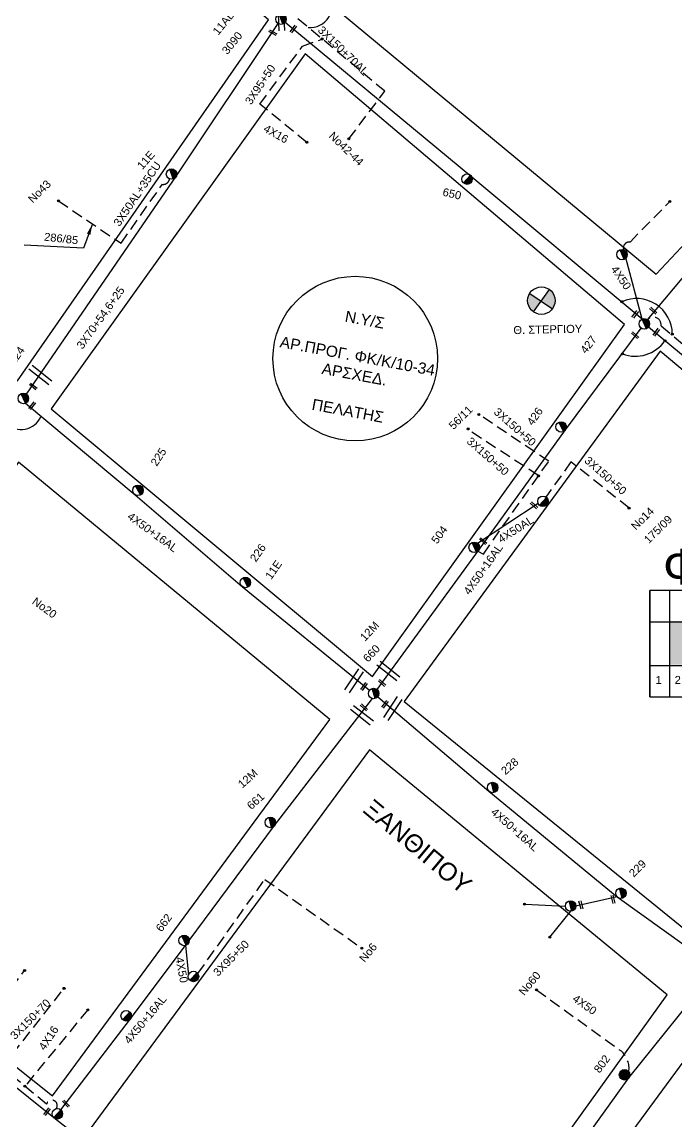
# Model space of a CAD drawing. Header units: millimetres. Extents: x 745 to 5694, y 762 to 3401.
# Drawn here: x 2032.6 to 2179.9, y 1447.8 to 1695.2 of the extents above; entities that cross this region are included whole.
import ezdxf
from ezdxf.enums import TextEntityAlignment as Align

# ---------------------------------------------------------------- set-up
doc = ezdxf.new("R2010")
doc.units = ezdxf.units.MM
doc.linetypes.add('DASHED', pattern=[19.05, 12.7, -6.35])
for name, color, linetype in [('Άγνωστα', 7, 'Continuous'), ('Ασφαλειοκιβώτια Χ.Τ 9 αναχωρήσεων', 7, 'Continuous'), ('Γυμνά εναέρια ΧΤ και ΦΟΠ (3Φ)   4x50+16AL', 7, 'Continuous'), ('Εναέρια παροχή ΧΤ 4x16', 7, 'SYN_LINE'), ('Επιγραφές - Σχήματα', 7, 'Continuous'), ('Καλώδια ΧΤ   3x150+70AL', 7, 'DASHED'), ('Μηχανική τομή', 7, 'Continuous'), ('Στύλος Ξύλινος', 7, 'Continuous'), ('Στύλος Ξύλινος @ 1', 7, 'Continuous'), ('Στύλος ΦΜ', 7, 'Continuous'), ('Στύλος ΦΜ @ 1', 7, 'Continuous'), ('Συνδέσεις', 7, 'Continuous'), ('Συνεστραμμένα ΧΤ   3x70+54.6+25 AL', 7, 'SYN_LINE'), ('Τομή', 7, 'Continuous'), ('Υπόβαθρο ΔΕΗ', 7, 'Continuous')]:
    doc.layers.add(name, color=color, linetype=linetype)
doc.styles.add('arial', font='arial.ttf')
doc.styles.get("Standard").update_dxf_attribs({"font": 'arial.ttf'})
doc.linetypes.add('SYN_LINE', pattern='A,0.5,-0.0001,["/\\/\\/\\/",Standard,S=0.1,R=0,X=0,Y=-0.05],-0.25', length=0.7501)
doc.dimstyles.new('ISO-25', dxfattribs={"dimtxt": 2.5, "dimasz": 2.5, "dimexe": 1.25, "dimexo": 0.625, "dimtad": 1, "dimtxsty": 'Standard', "dimcen": 2.5, "dimadec": 0, "dimazin": 0, "dimtfac": 1, "dimtmove": 0, "dimatfit": 3, "dimfxl": 1, "dimarcsym": 0})

# ---------------------------------------------------------------- blocks, each defined once
blk = doc.blocks.new('ΥΠΑΡΧΩΝ ΤΣΙΜΕΝΤΕΝΙΟΣ ΣΤΥΛΟΣ')
at = {"layer": 'Στύλος ΦΜ'}
blk.add_hatch(color=256, dxfattribs=at).paths.add_polyline_path([(-1.29, -2.28, 0.574793), (2.62, 0, 0.268822), (1.3, 2.27)])
blk.add_line((-1.29, -2.28), (1.3, 2.27), dxfattribs=at)
blk.add_circle((0, 0), 2.62, dxfattribs=at)
at = {"layer": 'Στύλος ΦΜ', "flags": 4}
for tag, p in [('ΑΡΙΘΜΟΣ', (-4.68, 8.05)), ('ΤΥΠΟΣ', (-4.91, 3.03))]:
    blk.add_attdef(tag, p, '', height=4, dxfattribs=at)
blk = doc.blocks.new('ΥΠΑΡΧΩΝ ΞΥΛΙΝΟΣ ΣΤΥΛΟΣ')
at = {"layer": 'Στύλος Ξύλινος'}
h = blk.add_hatch(color=7, dxfattribs=at)
h.paths.add_polyline_path([(-2.62, 0, 0.270008), (-1.29, -2.28), (1.3, 2.27, 0.576266)])
h.paths.add_polyline_path([(-1.29, -2.28, 0.574793), (2.62, 0, 0.268822), (1.3, 2.27)])
at = {"layer": 'Στύλος Ξύλινος', "color": 7}
blk.add_line((-1.29, -2.28), (1.3, 2.27), dxfattribs=at)
blk.add_circle((0, 0), 2.62, dxfattribs=at)
at = {"layer": 'Στύλος Ξύλινος', "flags": 4}
for tag, p in [('ΑΡΙΘΜΟΣ', (-4.91, 8.6)), ('ΤΥΠΟΣ', (-4.85, 3.39))]:
    blk.add_attdef(tag, p, '', height=4, dxfattribs=at)
blk = doc.blocks.new('ΜΗΧΑΝΙΚΗ ΤΟΜΗ')
at = {"layer": 'Μηχανική τομή', "ltscale": 40}
for p, q in [((-1.89, 0.78), (1.89, 0.78)), ((1.89, 0), (-1.89, 0))]:
    blk.add_line(p, q, dxfattribs=at)
blk = doc.blocks.new('ΑΣΦΑΛΕΙΟΚΙΒΩΤΙΟ ΥΠΟΣΤΑΘΜΟΥ 9 ΑΝΑΧΩΡΗΣΕΩΝ')
at = {"layer": 'Ασφαλειοκιβώτια Χ.Τ 9 αναχωρήσεων', "ltscale": 40}
for p, q in [((-23.8, 40.36), (24.02, 40.36)), ((-9.72, 40.36), (-9.72, -40.64)), ((9.94, 40.36), (9.94, -40.64)), ((-23.8, 31.36), (24.02, 31.36)), ((-23.8, 22.36), (24.02, 22.36)), ((-23.8, 13.36), (24.02, 13.36)), ((-23.8, 4.36), (24.02, 4.36)), ((-23.8, -4.64), (24.02, -4.64)), ((-23.8, -13.64), (24.02, -13.64)), ((-23.8, -22.64), (24.02, -22.64)), ((-23.8, -31.64), (24.02, -31.64))]:
    blk.add_line(p, q, dxfattribs=at)
at = {"layer": 'Ασφαλειοκιβώτια Χ.Τ 9 αναχωρήσεων'}
blk.add_lwpolyline([(-23.8, -40.64), (24.02, -40.64), (24.02, 40.36), (-23.8, 40.36)], close=True, dxfattribs=at)
for s, p in [('1', (-17.96, 37.74)), ('2', (-17.96, 29.17)), ('3', (-17.96, 20.09)), ('4', (-17.96, 11.07)), ('5', (-17.96, 2.06)), ('6', (-17.96, -7.08)), ('7', (-17.96, -15.32)), ('8', (-17.96, -25)), ('9', (-17.96, -33.7))]:
    blk.add_text(s, height=3.6, rotation=270, dxfattribs=at).set_placement(p)
at = {"layer": 'Ασφαλειοκιβώτια Χ.Τ 9 αναχωρήσεων', "ltscale": 40}
for tag, height, p in [('ΟΝΟΜΑ', 5, (-0.16, 44.31)), ('ΚΕΙΜΕΝΟ 1', 2, (17.06, 35.59)), ('ΚΕΙΜΕΝΟ 2', 2, (17.06, 26.88)), ('ΚΕΙΜΕΝΟ 3', 2, (17.06, 17.69)), ('ΚΕΙΜΕΝΟ 4', 2, (17.06, 8.71)), ('ΚΕΙΜΕΝΟ 5', 2, (17.06, -0.13)), ('ΚΕΙΜΕΝΟ 6', 2, (17.06, -9.05)), ('ΚΕΙΜΕΝΟ 7', 2, (17.06, -18.13)), ('ΚΕΙΜΕΝΟ 8', 2, (17.06, -26.85)), ('ΚΕΙΜΕΝΟ 9', 2, (17.06, -35.99)), ('ΣΧ', 2, (-0.1, -42.64))]:
    blk.add_attdef(tag, text='', height=height, dxfattribs=at).set_placement(p, align=Align.MIDDLE_CENTER)
blk = doc.blocks.new('_ΣΥΝΔΕΣΗ')
at = {"layer": 'Συνδέσεις', "linetype": 'SYN_LINE', "ltscale": 40}
blk.add_hatch(color=256, dxfattribs=at).paths.add_polyline_path([(0.5, -0.01, 1), (-0.5, -0.01, 1)])
at = {"layer": 'Συνδέσεις'}
blk.add_circle((0, -0.01), 0.5, dxfattribs=at)
blk = doc.blocks.new('ΤΟΜΗ')
at = {"layer": 'Τομή', "ltscale": 40}
for p, q in [((-5.68, 0), (5.68, 0)), ((5.68, -2.33), (-5.68, -2.33))]:
    blk.add_line(p, q, dxfattribs=at)

msp = doc.modelspace()

# ---------------------------------------------------------------- hatches: boundary and pattern name
at = {"layer": 'Άγνωστα', "ltscale": 0.2}
msp.add_hatch(color=27, dxfattribs=at).paths.add_polyline_path([(2178.33, 1560.47), (2178.2, 1550.65), (2182.7, 1550.58), (2182.83, 1560.41)])
at = {"layer": 'Επιγραφές - Σχήματα'}
h = msp.add_hatch(color=1, dxfattribs=at)
h.paths.add_polyline_path([(2151.21, 1635), (2149.35, 1632.4), (2151.88, 1630.69, 0.158648), (2152.47, 1632.51, 0.239646)])
h.paths.add_polyline_path([(2149.35, 1632.4), (2146.77, 1634.14, 0.140748), (2146.3, 1632.51, 0.245453), (2147.63, 1629.98)])

# ---------------------------------------------------------------- linework, layer by layer
at = {"layer": 'Άγνωστα', "color": 62}
msp.add_lwpolyline([(2172.09, 1628.38), (2133.79, 1660.26), (2091.77, 1695.09)], dxfattribs=at)
at = {"layer": 'Άγνωστα', "color": 62, "linetype": 'DASHED', "ltscale": 0.2}
for points in [[(2086.12, 1676.69), (2095.67, 1689.73), (2100.08, 1691.35)], [(2106.12, 1668.91), (2114.18, 1679.6)]]:
    msp.add_lwpolyline(points, dxfattribs=at)
at = {"layer": 'Άγνωστα', "color": 173, "linetype": 'DASHED', "ltscale": 0.2}
msp.add_lwpolyline([(2054.88, 1645.42), (2064.17, 1658.67, 0.424471), (2065.77, 1659.9, -6.10348)], format="xyb", dxfattribs=at)
msp.add_lwpolyline([(2040.84, 1654.96), (2054.88, 1645.42)], dxfattribs=at)
at = {"layer": 'Άγνωστα', "color": 27, "linetype": 'DASHED', "ltscale": 0.2}
msp.add_lwpolyline([(2167.87, 1643.99, -0.531275), (2169.34, 1645.69), (2178.27, 1654.82)], format="xyb", dxfattribs=at)
at = {"layer": 'Άγνωστα', "color": 27}
msp.add_lwpolyline([(2172.09, 1628.38), (2168.35, 1642.14)], dxfattribs=at)
at = {"layer": 'Άγνωστα', "color": 1, "linetype": 'Continuous', "ltscale": 0.2}
msp.add_lwpolyline([(2237.59, 1574.12), (2222.33, 1586.02), (2204.45, 1600.94), (2173.47, 1626.57)], dxfattribs=at)
at = {"layer": 'Άγνωστα', "color": 62, "linetype": 'DASHED', "ltscale": 0.2}
msp.add_lwpolyline([(2176.31, 1626.82), (2236.82, 1576.32, -1.058883), (2243, 1570.69)], format="xyb", dxfattribs=at)
at = {"layer": 'Άγνωστα', "color": 1, "linetype": 'DASHED', "ltscale": 0.2}
for points in [[(2135.11, 1576.18), (2136.35, 1575.53), (2151.06, 1596.38), (2135.46, 1606.84)], [(2148.69, 1593.2), (2132.92, 1603.48)], [(2169.07, 1585.89), (2156.03, 1596.26), (2150.43, 1588.34)]]:
    msp.add_lwpolyline(points, dxfattribs=at)
at = {"layer": 'Άγνωστα', "color": 1, "linetype": 'SYN_LINE', "ltscale": 15}
msp.add_lwpolyline([(2135, 1577.98), (2148.64, 1586.99)], dxfattribs=at)
at = {"layer": 'Άγνωστα', "color": 85, "linetype": 'SYN_LINE', "ltscale": 20}
msp.add_lwpolyline([(1961.67, 1511.67), (1987.54, 1490.39), (2004.8, 1476.81), (2039.77, 1448.77), (2072.22, 1423.29), (2116.53, 1385.82)], dxfattribs=at)
at = {"layer": 'Άγνωστα', "color": 85, "linetype": 'DASHED', "ltscale": 0.2}
for points in [[(2072.15, 1481.16), (2087.21, 1502.35)], [(2087.21, 1502.35), (2109.02, 1486.87)], [(2028.15, 1460.06), (2042.06, 1477.84)]]:
    msp.add_lwpolyline(points, dxfattribs=at)
at = {"layer": 'Άγνωστα', "color": 133, "linetype": 'SYN_LINE', "ltscale": 10}
for points in [[(2145.77, 1496.81), (2154.78, 1496.31)], [(2166.45, 1498.41), (2156.76, 1496.23)], [(2155.95, 1495.24), (2151.25, 1489.35)]]:
    msp.add_lwpolyline(points, dxfattribs=at)
at = {"layer": 'Άγνωστα', "color": 85}
msp.add_lwpolyline([(2069.4, 1487.5), (2070.02, 1480.79)], dxfattribs=at)
at = {"layer": 'Άγνωστα', "color": 133, "linetype": 'DASHED', "ltscale": 0.2}
msp.add_lwpolyline([(2148.31, 1477.5), (2167.31, 1463.78, -0.251193), (2169.06, 1459.08, 2.749115)], format="xyb", dxfattribs=at)
at = {"layer": 'Άγνωστα', "color": 85, "linetype": 'DASHED', "ltscale": 0.2}
msp.add_lwpolyline([(2040.26, 1450.72, 1.243947), (2038.15, 1451.81), (2021.19, 1465.79)], format="xyb", dxfattribs=at)
at = {"layer": 'Άγνωστα', "color": 62, "linetype": 'DASHED', "ltscale": 0.2}
msp.add_arc((2174.57, 1627.06), 1.75, 352.0456, 138.4788, dxfattribs=at)
at = {"layer": 'Γυμνά εναέρια ΧΤ και ΦΟΠ (3Φ)   4x50+16AL', "color": 27}
for points in [[(2173.26, 1628.23), (2199.32, 1659.34)], [(2033.43, 1609.45), (2058.05, 1588.86), (2082.18, 1568.16), (2110.76, 1544.91)]]:
    msp.add_lwpolyline(points, dxfattribs=at)
at = {"layer": 'Γυμνά εναέρια ΧΤ και ΦΟΠ (3Φ)   4x50+16AL', "color": 1}
msp.add_lwpolyline([(2112.45, 1545.05), (2135.25, 1576.35), (2154.79, 1603.42), (2171.84, 1626.35)], dxfattribs=at)
at = {"layer": 'Γυμνά εναέρια ΧΤ και ΦΟΠ (3Φ)   4x50+16AL', "color": 85}
msp.add_lwpolyline([(2041.37, 1450.5), (2056.99, 1470.97), (2070.23, 1488.6), (2089.41, 1514.44), (2111.41, 1543.02)], dxfattribs=at)
at = {"layer": 'Γυμνά εναέρια ΧΤ και ΦΟΠ (3Φ)   4x50+16AL', "color": 133}
for points in [[(2112.59, 1543.42), (2137.56, 1522.23), (2166.45, 1498.41), (2187.02, 1483.64)], [(2117.97, 1387.68), (2133.37, 1409.05), (2150.01, 1431.18), (2169.05, 1457.71), (2188.45, 1481.87)]]:
    msp.add_lwpolyline(points, dxfattribs=at)
at = {"layer": 'Εναέρια παροχή ΧΤ 4x16', "color": 62, "linetype": 'DASHED', "ltscale": 0.2}
msp.add_lwpolyline([(2096.64, 1668.11), (2086.12, 1676.69)], dxfattribs=at)
at = {"layer": 'Εναέρια παροχή ΧΤ 4x16', "color": 85, "linetype": 'DASHED', "ltscale": 0.2}
for points in [[(2021.19, 1465.79), (2033.21, 1481.86)], [(2047.4, 1473), (2033.26, 1455.84)]]:
    msp.add_lwpolyline(points, dxfattribs=at)
at = {"layer": 'Επιγραφές - Σχήματα', "color": 1}
for points in [[(2146.77, 1634.14), (2151.88, 1630.69)], [(2147.63, 1629.98), (2151.21, 1635)]]:
    msp.add_lwpolyline(points, dxfattribs=at)
msp.add_circle((2149.39, 1632.51), 3.08, dxfattribs=at)
at = {"layer": 'Επιγραφές - Σχήματα', "ltscale": 0.2}
for centre, radius, start, end in [((2097.42, 1698.8), 4.87, 264.4089, 98.3746), ((2170.8, 1624.95), 8.04, 0.1749, 114.3238), ((2170.54, 1628.07), 8.06, 248.9372, 325.5813), ((2032.35, 1608.53), 5.01, 228.6307, 334.1788)]:
    msp.add_arc(centre, radius, start, end, dxfattribs=at)
at = {"layer": 'Καλώδια ΧΤ   3x150+70AL', "color": 62, "ltscale": 0.2}
msp.add_lwpolyline([(2114.18, 1679.6), (2093.66, 1696.71), (2094.88, 1698.07, 0.662838), (2098.18, 1702.23), (2087.2, 1711.43)], format="xyb", dxfattribs=at)
at = {"layer": 'Συνδέσεις'}
msp.add_circle((2107.54, 1619.48), 18.5, dxfattribs=at)
at = {"layer": 'Συνεστραμμένα ΧΤ   3x70+54.6+25 AL', "color": 173, "linetype": 'SYN_LINE', "ltscale": 20}
msp.add_lwpolyline([(2033.59, 1611.48), (2067.34, 1660.55), (2090.2, 1694.85)], dxfattribs=at)
at = {"layer": 'Υπόβαθρο ΔΕΗ'}
for points in [[(2020.18, 1753.14), (1960.75, 1673.37), (2031.61, 1614.47), (2088.05, 1695.68), (2020.18, 1753.14)], [(2162.67, 1752.6), (2104.26, 1697.32), (2175.2, 1638.45), (2223.57, 1690.05), (2162.67, 1752.6)], [(2096.3, 1688.05), (2039.21, 1608.18), (2111.4, 1548.01), (2168.06, 1627.16), (2096.3, 1688.05)], [(2101.85, 1538.28), (2031.8, 1596.17), (1969.76, 1509.12), (2039.48, 1453.67), (2101.85, 1538.28)], [(2177.66, 1476.36), (2110.76, 1531.47), (2047.68, 1445.99), (2116.51, 1391.26), (2177.66, 1476.36)], [(2255.91, 1412.41), (2187.06, 1469.22), (2124.34, 1383.9), (2192.81, 1328.3), (2255.91, 1412.41)]]:
    msp.add_lwpolyline(points, dxfattribs=at)
msp.add_lwpolyline([(2176.1, 1621.14), (2118.53, 1542.34), (2186.98, 1486.81, 0.007703), (2244.47, 1563.76), (2176.1, 1621.14)], format="xyb", dxfattribs=at)

# ---------------------------------------------------------------- block references
at = {"layer": 'Ασφαλειοκιβώτια Χ.Τ 9 αναχωρήσεων', "xscale": 0.4999999999998201, "yscale": 0.4999999999998201, "zscale": 0.4999999999998201, "rotation": 90}
msp.add_blockref('ΑΣΦΑΛΕΙΟΚΙΒΩΤΙΟ ΥΠΟΣΤΑΘΜΟΥ 9 ΑΝΑΧΩΡΗΣΕΩΝ', (2193.95, 1555.29), dxfattribs=at)
at = {"layer": 'Μηχανική τομή'}
for p, xscale, yscale, zscale, rotation in [((2089.1, 1692.95), 0.5000000000000612, 0.5000000000000612, 0.5000000000000612, 150.8484594376445), ((2093.46, 1693.7), 0.499999999999987, 0.499999999999987, 0.499999999999987, 233.5417678516444), ((2170.33, 1629.56), 0.4999999999999984, 0.4999999999999984, 0.4999999999999984, 233.5417678516453), ((2174.42, 1630.11), 0.4999999999998886, 0.4999999999998886, 0.4999999999998886, 318.0999904324225), ((2170.34, 1624.6), 0.4999999999998888, 0.4999999999998888, 0.4999999999998888, 318.0999904324225), ((2175.07, 1625.53), 0.4999999999999984, 0.4999999999999984, 0.4999999999999984, 233.5417678516453), ((2035.26, 1613.38), 0.4999999999999888, 0.4999999999999888, 0.4999999999999888, 141.4205093085457), ((2034.76, 1609), 0.4999999999999888, 0.4999999999999888, 0.4999999999999888, 231.4205093085457), ((2147.6, 1586.32), 0.4999999999998888, 0.4999999999998888, 0.4999999999998888, 318.0999904324225), ((2136.16, 1578.28), 0.4999999999998888, 0.4999999999998888, 0.4999999999998888, 318.0999904324225), ((2109.35, 1545.85), 0.4999999999999984, 0.4999999999999984, 0.4999999999999984, 233.5417678516453), ((2113.45, 1546.4), 0.4999999999998888, 0.4999999999998888, 0.4999999999998888, 318.0999904324225), ((2109.37, 1540.9), 0.4999999999998888, 0.4999999999998888, 0.4999999999998888, 318.0999904324225), ((2114.1, 1541.82), 0.4999999999999984, 0.4999999999999984, 0.4999999999999984, 233.5417678516453), ((2158.09, 1496.55), 0.4999999999998352, 0.4999999999998352, 0.4999999999998352, 284.4150641503096), ((2165.33, 1497.83), 0.4999999999998352, 0.4999999999998352, 0.4999999999998352, 284.4150641503096), ((2042.65, 1452.04), 0.5000000000000613, 0.5000000000000613, 0.5000000000000613, 134.2943022220657), ((2038.09, 1450.24), 0.4999999999999888, 0.4999999999999888, 0.4999999999999888, 231.4205093085457)]:
    msp.add_blockref('ΜΗΧΑΝΙΚΗ ΤΟΜΗ', p, dxfattribs=dict(at, xscale=xscale, yscale=yscale, zscale=zscale, rotation=rotation))
at = {"layer": 'Στύλος Ξύλινος @ 1', "ltscale": 40}
ref = msp.add_blockref('ΥΠΑΡΧΩΝ ΞΥΛΙΝΟΣ ΣΤΥΛΟΣ', (2168.1, 1458.41), dxfattribs=dict(at, xscale=0.4499999999999508, yscale=0.4499999999999508, zscale=0.4499999999999508, rotation=53.73415755579883))
ref.add_attrib('ΤΥΠΟΣ', '802', (2162.49, 1458.64), dxfattribs={"layer": 'Στύλος Ξύλινος', "height": 1.8, "rotation": 53.7342, "flags": 4})
at = {"layer": 'Στύλος ΦΜ @ 1', "ltscale": 40}
ref = msp.add_blockref('ΥΠΑΡΧΩΝ ΤΣΙΜΕΝΤΕΝΙΟΣ ΣΤΥΛΟΣ', (2090.86, 1695.83), dxfattribs=dict(at, xscale=0.4499999999996054, yscale=0.4499999999996054, zscale=0.4499999999996054, rotation=51.04113645031606))
ref.add_attrib('ΤΥΠΟΣ', '11AB', (2076.73, 1692.06), dxfattribs={"layer": 'Στύλος ΦΜ', "height": 1.8, "rotation": 51.0411, "flags": 4})
ref.add_attrib('ΑΡΙΘΜΟΣ', '3090', (2078.8, 1687.72), dxfattribs={"layer": 'Στύλος ΦΜ', "height": 1.8, "rotation": 51.0411, "flags": 4})
ref = msp.add_blockref('ΥΠΑΡΧΩΝ ΤΣΙΜΕΝΤΕΝΙΟΣ ΣΤΥΛΟΣ', (2066.24, 1660.98), dxfattribs=dict(at, xscale=0.4499999999995679, yscale=0.4499999999995679, zscale=0.4499999999995679, rotation=48.885698934775))
ref.add_attrib('ΤΥΠΟΣ', '11E', (2059.68, 1661.85), dxfattribs={"layer": 'Στύλος ΦΜ', "height": 1.8, "rotation": 48.8857, "flags": 4})
ref = msp.add_blockref('ΥΠΑΡΧΩΝ ΤΣΙΜΕΝΤΕΝΙΟΣ ΣΤΥΛΟΣ', (2132.69, 1659.84), dxfattribs=dict(at, xscale=0.4499999999996779, yscale=0.4499999999996779, zscale=0.4499999999996779, rotation=346.8465568456768))
ref.add_attrib('ΑΡΙΘΜΟΣ', '650', (2127.05, 1656.15), dxfattribs={"layer": 'Στύλος ΦΜ', "height": 1.8, "rotation": 346.8466, "flags": 4})
for p, xscale, yscale, zscale, rotation in [((2167.53, 1642.86), 0.4499999999998068, 0.4499999999998068, 0.4499999999998068, 52.28014918442772), ((2149.75, 1587.38), 0.4499999999996779, 0.4499999999996779, 0.4499999999996779, 346.8465568456768), ((2155.97, 1496.37), 0.4499999999996314, 0.4499999999996314, 0.4499999999996314, 44.5063359118864), ((2071.17, 1480.52), 0.4499999999996779, 0.4499999999996779, 0.4499999999996779, 346.8465568456768), ((2056.05, 1471.68), 0.4499999999996779, 0.4499999999996779, 0.4499999999996779, 346.8465568456768), ((2040.57, 1449.64), 0.4499999999996779, 0.4499999999996779, 0.4499999999996779, 346.8465568456768)]:
    msp.add_blockref('ΥΠΑΡΧΩΝ ΤΣΙΜΕΝΤΕΝΙΟΣ ΣΤΥΛΟΣ', p, dxfattribs=dict(at, xscale=xscale, yscale=yscale, zscale=zscale, rotation=rotation))
ref = msp.add_blockref('ΥΠΑΡΧΩΝ ΤΣΙΜΕΝΤΕΝΙΟΣ ΣΤΥΛΟΣ', (2172.54, 1627.29), dxfattribs=dict(at, xscale=0.4499999999998068, yscale=0.4499999999998068, zscale=0.4499999999998068, rotation=52.28014918442772))
ref.add_attrib('ΤΥΠΟΣ', '427', (2159.41, 1620.43), dxfattribs={"layer": 'Στύλος ΦΜ', "height": 1.8, "rotation": 52.2801, "flags": 4})
ref = msp.add_blockref('ΥΠΑΡΧΩΝ ΤΣΙΜΕΝΤΕΝΙΟΣ ΣΤΥΛΟΣ', (2032.92, 1610.51), dxfattribs=dict(at, xscale=0.4499999999996851, yscale=0.4499999999996851, zscale=0.4499999999996851, rotation=55.29078384991533))
ref.add_attrib('ΤΥΠΟΣ', '10AB', (2027.83, 1620.55), dxfattribs={"layer": 'Στύλος ΦΜ', "height": 1.8, "rotation": 55.2908, "flags": 4})
ref.add_attrib('ΑΡΙΘΜΟΣ', '224', (2030.96, 1617.94), dxfattribs={"layer": 'Στύλος ΦΜ', "height": 1.8, "rotation": 55.2908, "flags": 4})
ref = msp.add_blockref('ΥΠΑΡΧΩΝ ΤΣΙΜΕΝΤΕΝΙΟΣ ΣΤΥΛΟΣ', (2153.83, 1604.11), dxfattribs=dict(at, xscale=0.4499999999995992, yscale=0.4499999999995992, zscale=0.4499999999995992, rotation=54.96632735350236))
ref.add_attrib('ΤΥΠΟΣ', '426', (2147.46, 1604.26), dxfattribs={"layer": 'Στύλος ΦΜ', "height": 1.8, "rotation": 54.9663, "flags": 4})
ref = msp.add_blockref('ΥΠΑΡΧΩΝ ΤΣΙΜΕΝΤΕΝΙΟΣ ΣΤΥΛΟΣ', (2058.69, 1589.85), dxfattribs=dict(at, xscale=0.4499999999995784, yscale=0.4499999999995784, zscale=0.4499999999995784, rotation=56.7714694081865))
ref.add_attrib('ΤΥΠΟΣ', '225', (2062.91, 1595.12), dxfattribs={"layer": 'Στύλος ΦΜ', "height": 1.8, "rotation": 56.7715, "flags": 4})
ref = msp.add_blockref('ΥΠΑΡΧΩΝ ΤΣΙΜΕΝΤΕΝΙΟΣ ΣΤΥΛΟΣ', (2134.3, 1577.04), dxfattribs=dict(at, xscale=0.449999999999723, yscale=0.449999999999723, zscale=0.449999999999723, rotation=53.17989333794072))
ref.add_attrib('ΤΥΠΟΣ', '504', (2125.92, 1577.65), dxfattribs={"layer": 'Στύλος ΦΜ', "height": 1.8, "rotation": 53.1799, "flags": 4})
ref = msp.add_blockref('ΥΠΑΡΧΩΝ ΤΣΙΜΕΝΤΕΝΙΟΣ ΣΤΥΛΟΣ', (2082.85, 1569.13), dxfattribs=dict(at, xscale=0.4499999999998072, yscale=0.4499999999998072, zscale=0.4499999999998072, rotation=55.17997654919637))
ref.add_attrib('ΤΥΠΟΣ', '226', (2085.2, 1573.57), dxfattribs={"layer": 'Στύλος ΦΜ', "height": 1.8, "rotation": 55.18, "flags": 4})
ref.add_attrib('ΑΡΙΘΜΟΣ', '11E', (2088.64, 1569.63), dxfattribs={"layer": 'Στύλος ΦΜ', "height": 1.8, "rotation": 55.18, "flags": 4})
ref = msp.add_blockref('ΥΠΑΡΧΩΝ ΤΣΙΜΕΝΤΕΝΙΟΣ ΣΤΥΛΟΣ', (2111.68, 1544.16), dxfattribs=dict(at, xscale=0.449999999999851, yscale=0.449999999999851, zscale=0.449999999999851, rotation=46.78336070950957))
ref.add_attrib('ΤΥΠΟΣ', '12M', (2109.74, 1555.77), dxfattribs={"layer": 'Στύλος ΦΜ', "height": 1.8, "rotation": 46.7834, "flags": 4})
ref.add_attrib('ΑΡΙΘΜΟΣ', '660', (2110.42, 1551.05), dxfattribs={"layer": 'Στύλος ΦΜ', "height": 1.8, "rotation": 46.7834, "flags": 4})
ref = msp.add_blockref('ΥΠΑΡΧΩΝ ΤΣΙΜΕΝΤΕΝΙΟΣ ΣΤΥΛΟΣ', (2138.44, 1523.02), dxfattribs=dict(at, xscale=0.4499999999997065, yscale=0.4499999999997065, zscale=0.4499999999997065, rotation=41.61949036234959))
ref.add_attrib('ΤΥΠΟΣ', '228', (2141.32, 1525.75), dxfattribs={"layer": 'Στύλος ΦΜ', "height": 1.8, "rotation": 41.6195, "flags": 4})
ref = msp.add_blockref('ΥΠΑΡΧΩΝ ΤΣΙΜΕΝΤΕΝΙΟΣ ΣΤΥΛΟΣ', (2088.46, 1515.15), dxfattribs=dict(at, xscale=0.4499999999994384, yscale=0.4499999999994384, zscale=0.4499999999994384, rotation=42.02122110197433))
ref.add_attrib('ΤΥΠΟΣ', '661', (2084.18, 1517.91), dxfattribs={"layer": 'Στύλος ΦΜ', "height": 1.8, "rotation": 42.0212, "flags": 4})
ref.add_attrib('ΑΡΙΘΜΟΣ', '12M', (2082.16, 1522.75), dxfattribs={"layer": 'Στύλος ΦΜ', "height": 1.8, "rotation": 42.0212, "flags": 4})
ref = msp.add_blockref('ΥΠΑΡΧΩΝ ΤΣΙΜΕΝΤΕΝΙΟΣ ΣΤΥΛΟΣ', (2167.29, 1499.24), dxfattribs=dict(at, xscale=0.4499999999996314, yscale=0.4499999999996314, zscale=0.4499999999996314, rotation=44.5063359118864))
ref.add_attrib('ΤΥΠΟΣ', '229', (2170.16, 1502.73), dxfattribs={"layer": 'Στύλος ΦΜ', "height": 1.8, "rotation": 44.5063, "flags": 4})
ref = msp.add_blockref('ΥΠΑΡΧΩΝ ΤΣΙΜΕΝΤΕΝΙΟΣ ΣΤΥΛΟΣ', (2069.05, 1488.62), dxfattribs=dict(at, xscale=0.4499999999997336, yscale=0.4499999999997336, zscale=0.4499999999997336, rotation=53.73321450459655))
ref.add_attrib('ΤΥΠΟΣ', '662', (2063.99, 1490.4), dxfattribs={"layer": 'Στύλος ΦΜ', "height": 1.8, "rotation": 53.7332, "flags": 4})
at = {"layer": 'Συνδέσεις', "xscale": 0.4499999999998181, "yscale": 0.4499999999998181, "zscale": 0.4499999999998181}
for p in [(2100.09, 1691.36), (2096.65, 1668.12), (2106.12, 1668.91), (2040.84, 1654.96), (2178.27, 1654.82), (2167.49, 1632.28), (2177.19, 1623.5), (2178.84, 1624.98), (2167.65, 1620.55), (2135.33, 1606.9), (2132.91, 1603.65), (2148.74, 1593.08), (2169.1, 1585.86), (2145.63, 1496.81), (2151.3, 1489.39), (2109.02, 1486.87), (2033.21, 1481.87), (2042.06, 1477.85), (2148.31, 1477.5), (2047.4, 1473.01), (2033.26, 1455.85)]:
    msp.add_blockref('_ΣΥΝΔΕΣΗ', p, dxfattribs=at)
at = {"layer": 'Τομή'}
for p, xscale, yscale, zscale, rotation in [((2091.49, 1696.08), 0.5000000000000034, 0.5000000000000034, 0.5000000000000034, 272.4014836289659), ((2036.39, 1615.34), 0.50000000000019, 0.50000000000019, 0.50000000000019, 141.9782892190083), ((2114.65, 1548.76), 0.50000000000019, 0.50000000000019, 0.50000000000019, 141.9782892190083), ((2107.78, 1546.67), 0.5000000000000168, 0.5000000000000168, 0.5000000000000168, 236.3778643283417), ((2108.68, 1538.82), 0.50000000000019, 0.50000000000019, 0.50000000000019, 141.9782892190083), ((2116.48, 1540.47), 0.5000000000000168, 0.5000000000000168, 0.5000000000000168, 236.3778643283417)]:
    msp.add_blockref('ΤΟΜΗ', p, dxfattribs=dict(at, xscale=xscale, yscale=yscale, zscale=zscale, rotation=rotation))

# ---------------------------------------------------------------- texts
at = {"layer": 'Άγνωστα', "char_height": 1.8, "attachment_point": 1, "style": 'arial'}
for s, insert, width, rotation in [('3X95+50', (2082.62, 1677.4), 69.1904, 56.3747), ('3X50AL+35CU', (2053.05, 1650.06), 69.1904, 55.8217), ('4X50', (2166.4, 1640.61), 69.1904, 304.5543), ('3X150+50', (2139.72, 1608.59), 69.1904, 318.688), ('3X150+50', (2133.63, 1601.99), 69.1904, 318.688), ('3X150+50', (2160.09, 1597.66), 69.1904, 318.688), ('4X50AL', (2139.36, 1579.43), 69.1904, 32.3826), ('3X95+50', (2075.42, 1481.69), 18.0383, 45.0692), ('4X50', (2068.88, 1485.05), 69.1904, 280.6547), ('3X150+70', (2029.77, 1467.48), 18.0383, 45.0692), ('4X50', (2157.24, 1476.61), 69.1904, 325.033)]:
    msp.add_mtext(s, dxfattribs=dict(at, insert=insert, width=width, rotation=rotation))
at = {"layer": 'Γυμνά εναέρια ΧΤ και ΦΟΠ (3Φ)   4x50+16AL', "char_height": 1.8, "width": 69.1904, "attachment_point": 1, "style": 'arial'}
for insert, rotation in [((2057.19, 1585.06), 323.883), ((2131.75, 1567.22), 54.7223), ((2139.08, 1518.59), 318.6841), ((2055.39, 1466.36), 50.1048)]:
    msp.add_mtext('4X50+16AL', dxfattribs=dict(at, insert=insert, rotation=rotation))
at = {"layer": 'Εναέρια παροχή ΧΤ 4x16', "char_height": 1.8, "width": 69.1904, "attachment_point": 1, "style": 'arial'}
for insert, rotation in [((2087.61, 1672.25), 330.5515), ((2036.21, 1464.73), 56.5686)]:
    msp.add_mtext('4X16', dxfattribs=dict(at, insert=insert, rotation=rotation))
at = {"layer": 'Επιγραφές - Σχήματα', "width": 69.1904, "attachment_point": 1, "style": 'arial'}
for s, insert, char_height, rotation in [('Nο42-44', (2102.7, 1670.67), 1.8, 315.9183), ('Nο43', (2033.76, 1655.6), 1.8, 44.6475), ('286/85', (2037.7, 1647.81), 1.8, 353.6748), ('56/11', (2128.37, 1604.65), 1.8, 44.6475), ('Nο14', (2169.37, 1582.04), 1.8, 44.6475), ('175/09', (2172.27, 1579.02), 1.8, 44.6475), ('ΦΠ-12', (2176.7, 1576.68), 8, 0.1115), ('Nο20', (2035.78, 1565.94), 1.8, 323.9671), ('ΞΑΝΘΙΠΟΥ', (2111.6, 1520.7), 4, 320.132), ('Nο6', (2108.26, 1484.72), 1.8, 50.1048), ('Nο60', (2144.14, 1477.25), 1.8, 50.1048)]:
    msp.add_mtext(s, dxfattribs=dict(at, insert=insert, char_height=char_height, rotation=rotation))
at = {"layer": 'Επιγραφές - Σχήματα', "insert": (2032.2, 1643.96), "char_height": 2.5, "width": 157.7424, "attachment_point": 1, "rotation": 349.43}
msp.add_mtext('\\pi74.597,t82.097;Ν.Υ/Σ\\P\\pi78.871,t86.371;\\P\\pi61.265,t68.765;ΑΡ.ΠΡΟΓ. ΦΚ/Κ/10-34\\P\\pi71.633,t79.133;ΑΡΣΧΕΔ.\\P\\pi78.871,t86.371;\\P\\pi70.915,t78.415;ΠΕΛΑΤΗΣ', dxfattribs=at)
at = {"layer": 'Επιγραφές - Σχήματα', "color": 1, "insert": (2143.07, 1626.78), "char_height": 1.8, "width": 69.1904, "attachment_point": 1, "rotation": 1.2525, "style": 'arial'}
msp.add_mtext('Θ. ΣΤΕΡΓΙΟΥ', dxfattribs=at)
at = {"layer": 'Καλώδια ΧΤ   3x150+70AL', "insert": (2100.22, 1694.46), "char_height": 1.8, "width": 69.1904, "attachment_point": 1, "rotation": 315.9183, "style": 'arial'}
msp.add_mtext('3X150+70AL', dxfattribs=at)
at = {"layer": 'Συνεστραμμένα ΧΤ   3x70+54.6+25 AL', "insert": (2044.74, 1622.5), "char_height": 1.8, "width": 69.1904, "attachment_point": 1, "rotation": 54.3437, "style": 'arial'}
msp.add_mtext('3X70+54,6+25', dxfattribs=at)

# ---------------------------------------------------------------- leaders
at = {"layer": 'Επιγραφές - Σχήματα', "ltscale": 0.2}
msp.add_leader([(2048.46, 1649.78), (2046.43, 1644.29), (2033.13, 1645)], dimstyle='ISO-25', override={"dimgap": 0.625, "dimtad": 0}, dxfattribs=at)

doc.saveas('drawing.dxf')
